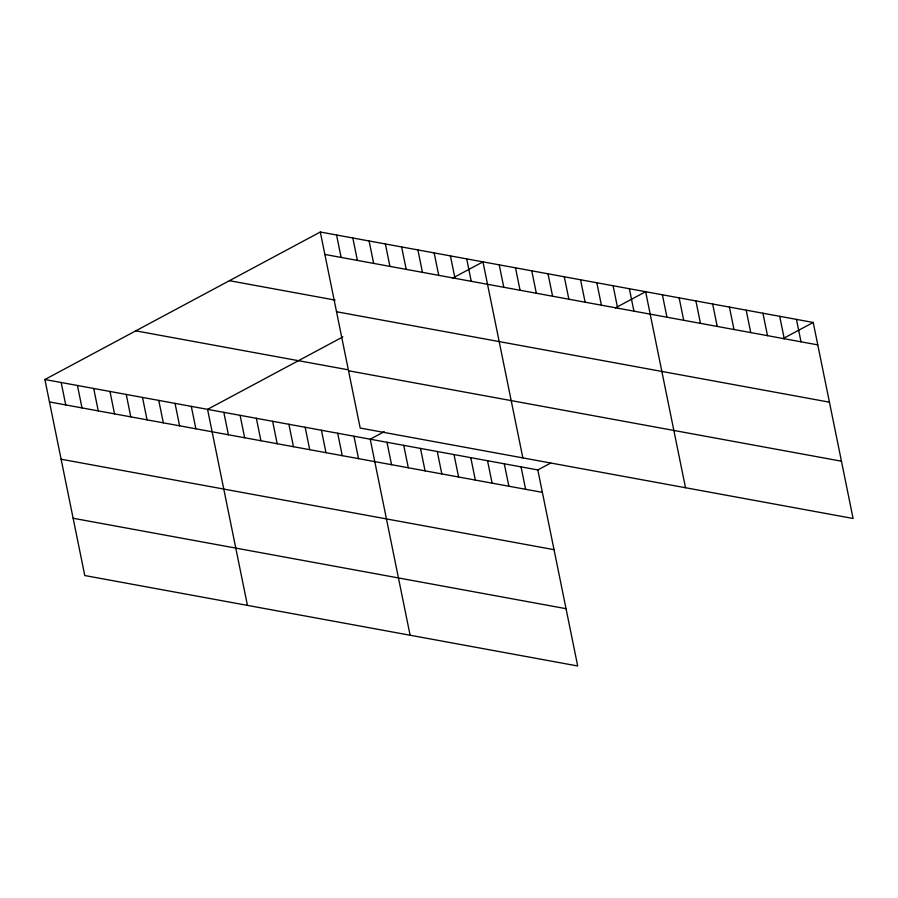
<?xml version="1.0" encoding="UTF-8"?>
<svg xmlns="http://www.w3.org/2000/svg" width="898" height="898" viewBox="0 0 898 898"><rect width="100%" height="100%" fill="white"/><g stroke="black" fill="none" stroke-linecap="round" stroke-linejoin="round"><path stroke-width="1.35" d="M44.9 379.517L537.812 469.946L577.695 665.979L84.782 575.539L44.9 379.517L320.305 232.021L813.218 322.461L853.1 518.483L360.188 428.054L320.305 232.021M342.856 336.896L207.561 409.353L247.444 605.387M452.671 278.088L482.967 261.868L522.849 457.89M384.209 431.714L370.223 439.201L410.105 635.234M615.332 307.935L645.628 291.715L685.511 487.737M537.812 469.946L550.631 463.087M782.921 338.681L813.218 322.461M324.863 254.448L817.786 344.888M229.417 280.692L335.145 300.089M336.514 311.741L829.438 402.181M135.778 330.846L347.245 369.639M348.525 370.762L841.448 461.202M49.469 401.945L542.381 492.373M61.12 459.226L554.032 549.666M73.131 518.258L566.043 608.687M796.459 319.385L801.016 341.812M779.7 316.309L784.257 338.737M762.941 313.234L767.498 335.661M746.182 310.158L750.739 332.586M729.423 307.082L733.98 329.51M712.664 304.007L717.221 326.434M695.905 300.931L700.462 323.359M679.146 297.855L683.704 320.294M662.387 294.78L666.945 317.219M629.363 288.729L633.921 311.157M613.098 285.744L617.656 308.171M596.822 282.758L601.391 305.185M580.557 279.772L585.126 302.199M564.292 276.786L568.861 299.214M548.027 273.8L552.596 296.228M531.762 270.814L536.331 293.253M515.497 267.84L520.054 290.267M499.232 264.854L503.789 287.281M521.053 466.87L525.622 489.298M466.702 258.882L471.259 281.31M504.294 463.795L508.863 486.233M450.426 255.896L454.994 278.324M487.535 460.73L492.104 483.158M434.161 252.91L438.729 275.338M470.776 457.654L475.345 480.082M417.896 249.925L422.464 272.352M454.018 454.579L458.586 477.006M401.631 246.939L406.199 269.378M437.259 451.503L441.827 473.931M385.365 243.964L389.934 266.392M420.5 448.428L425.068 470.855M369.1 240.978L373.658 263.406M403.741 445.352L408.309 467.779M352.835 237.992L357.393 260.42M386.982 442.276L391.55 464.704M336.57 235.007L341.128 257.434M353.958 436.215L358.526 458.642M337.693 433.229L342.261 455.656M321.428 430.243L325.985 452.682M305.163 427.268L309.72 449.696M288.898 424.283L293.455 446.71M272.633 421.297L277.19 443.724M256.357 418.311L260.925 440.738M240.092 415.325L244.66 437.753M223.827 412.339L228.395 434.767M191.296 406.367L195.865 428.806M175.031 403.393L179.589 425.82M158.766 400.407L163.324 422.835M142.501 397.421L147.059 419.849M126.236 394.435L130.794 416.863M109.96 391.449L114.529 413.877M93.695 388.464L98.264 410.891M77.43 385.478L81.999 407.905M61.165 382.492L65.734 404.931"/></g></svg>
